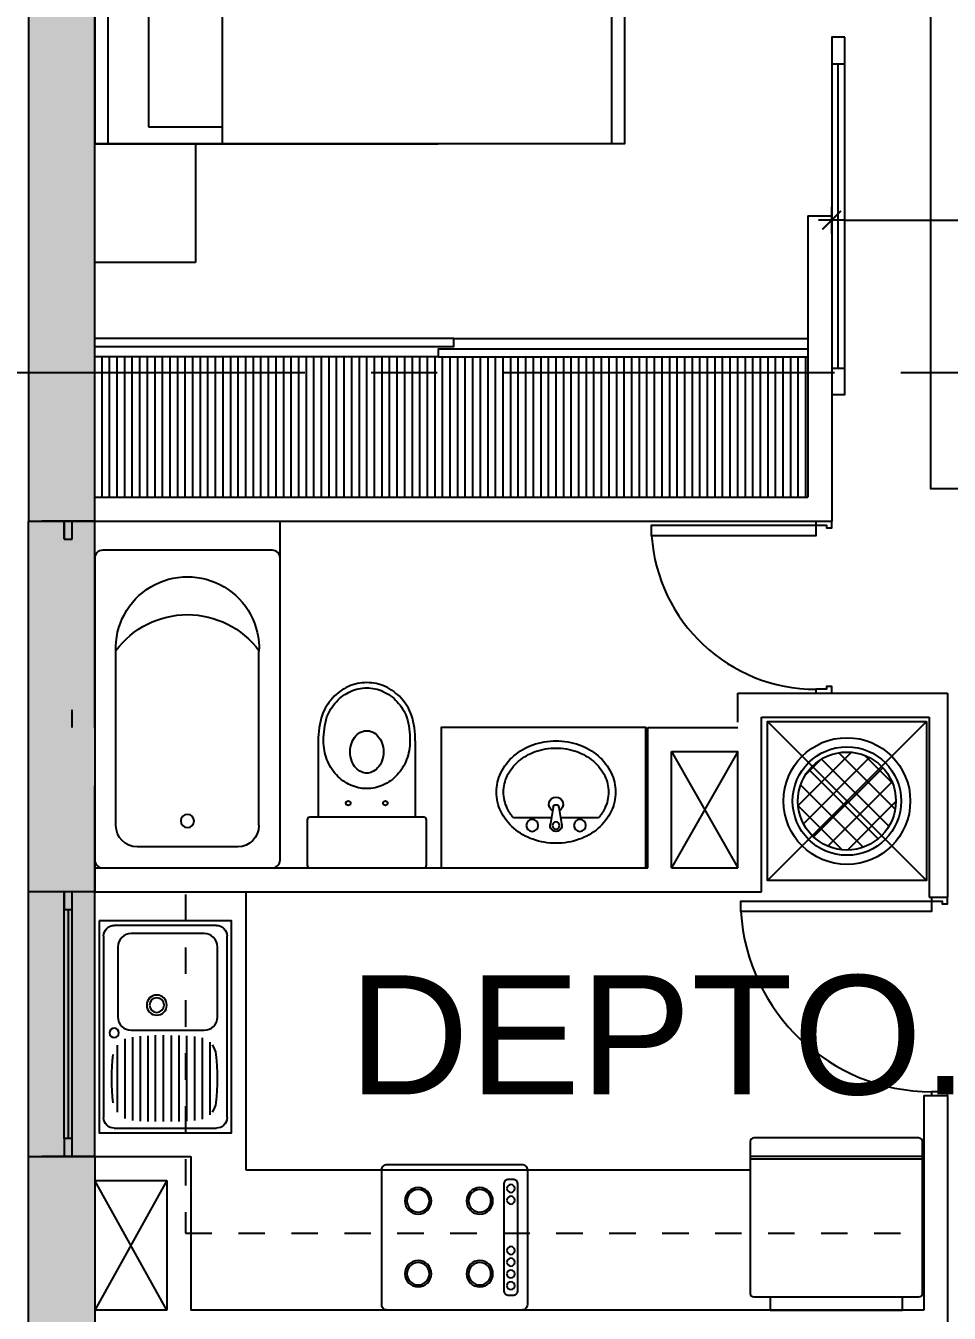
# Model space of a CAD drawing. Header units: millimetres. Extents: x 0 to 223, y -18 to 76.
# Drawn here: x 133.101 to 136.588, y 37.259 to 42.122 of the extents above; entities that cross this region are included whole.
import ezdxf

# ---------------------------------------------------------------- set-up
doc = ezdxf.new("R2010")
doc.units = ezdxf.units.MM
doc.linetypes.add('CENTER', pattern=[2, 1.25, -0.25, 0.25, -0.25])
doc.linetypes.add('HIDDEN', pattern=[0.375, 0.25, -0.125])
for name, color, linetype in [('01', 1, 'Continuous'), ('04', 4, 'Continuous'), ('06', 6, 'Continuous'), ('COTAS', 1, 'Continuous'), ('EJES', 1, 'CENTER'), ('GRIS', 9, 'Continuous'), ('MUROS_EST', 5, 'Continuous'), ('PUERTAS', 1, 'Continuous'), ('VIGAS_1', 2, 'Continuous')]:
    doc.layers.add(name, color=color, linetype=linetype)
doc.styles.add('Arial', font='arial.ttf')
doc.styles.add('INTERARQ', font='ROMANS.SHX')
doc.dimstyles.new('ESCALA_1-50', dxfattribs={"dimtxt": 0.13, "dimasz": 0.05, "dimexe": 0.18, "dimexo": 0.0625, "dimgap": 0.04, "dimtad": 1, "dimdec": 3, "dimzin": 0, "dimdsep": 46, "dimtxsty": 'INTERARQ', "dimblk": 'DIMTICK', "dimcen": 0.09, "dimse1": 1, "dimse2": 1, "dimclrd": 1, "dimclre": 1, "dimclrt": 2, "dimadec": 0, "dimazin": 0, "dimtfac": 4.5, "dimtdec": 3, "dimtofl": 0, "dimtmove": 2, "dimatfit": 3, "dimldrblk": 'DIMTICK', "dimfxl": 1, "dimtolj": 1, "dimtzin": 0, "dimarcsym": 0})
pattern_1 = [(0, (0, 0), (0, 6.985), [5.08, -1.905]), (90, (0, 0), (-6.985, 4e-16), [5.08, -1.905])]

# ---------------------------------------------------------------- blocks, each defined once
blk = doc.blocks.new('Cama 2Pl')
for p, q in [((-1.9512, -0.8), (-1.9512, 0.8)), ((-0.4826, 0.8), (-0.4826, -0.3174)), ((-0.0508, 0.8), (-0.0508, -0.8)), ((-0.2032, 0.7365), (-0.4826, 0.7365)), ((-0.2032, 0.0381), (-0.2032, 0.7365)), ((0, 0), (-2.002, 0)), ((-0.4826, 0.0381), (-0.2032, 0.0381)), ((-0.2032, -0.0381), (-0.4826, -0.0381)), ((-0.2032, -0.7365), (-0.2032, -0.0381)), ((-0.4826, -0.3174), (-0.9652, -0.8)), ((-0.9652, -0.8), (-0.9652, -0.3174)), ((-0.9652, -0.3174), (-0.4826, -0.3174)), ((-0.5842, -0.419), (-0.5842, -0.7365)), ((-0.5842, -0.7365), (-0.2032, -0.7365))]:
    blk.add_line(p, q)
for points in [[(-0.38, 1.25), (0, 1.25), (0, 0.8), (-0.38, 0.8), (-0.38, 1.25)], [(-0.38, -1.25), (0, -1.25), (0, -0.8), (-0.38, -0.8), (-0.38, -1.25)]]:
    blk.add_lwpolyline(points)
blk.add_lwpolyline([(0, -0.8), (0, 0.8), (-2.002, 0.8), (-2.002, -0.8)], close=True)
blk = doc.blocks.new('Tina 120')
for p, q in [((0.19, -0.08), (-0.19, -0.08)), ((-0.27, -0.16), (-0.27, -0.8175)), ((0.27, -0.16), (0.27, -0.8175))]:
    blk.add_line(p, q)
blk.add_lwpolyline([(0.35, -0.03), (0.35, -1.17, -0.414214), (0.32, -1.2), (-0.32, -1.2, -0.414214), (-0.35, -1.17), (-0.35, -0.03, -0.414214), (-0.32, 0), (0.32, 0, -0.414214)], format="xyb", close=True)
blk.add_circle((0, -0.1774), 0.025)
for centre, radius, start, end in [((-0.19, -0.16), 0.08, 90, 180), ((0.19, -0.16), 0.08, 0, 90), ((0, -0.8297), 0.2703, 177.4079, 2.5921), ((0, -0.6197), 0.337, 216.7598, 323.2402)]:
    blk.add_arc(centre, radius, start, end)
blk = doc.blocks.new('Van1-pla')
for p, q in [((-1.41, 37.99), (-2.71, 45.49)), ((0.99, 37.99), (2.29, 45.49)), ((-2.16, 42.32), (-18.03, 42.32)), ((17.6, 42.32), (1.74, 42.32))]:
    blk.add_line(p, q)
blk.add_lwpolyline([(-25.21, 31.5, 0.112687), (-23.37, 23.44, 0.103282), (-17.89, 16.3, 0.092276), (-9.94, 11.68, 0.085761), (-0.21, 10, 0.085761), (9.52, 11.68, 0.092276), (17.47, 16.3, 0.103282), (22.95, 23.44, 0.112687), (24.79, 31.5, 0.112687), (22.95, 39.56, 0.103282), (17.47, 46.7, 0.092276), (9.52, 51.32, 0.085761), (-0.21, 53, 0.085761), (-9.94, 51.32, 0.092276), (-17.89, 46.7, 0.103282), (-23.37, 39.56, 0.112687)], format="xyb", close=True)
for points in [[(-18.03, 42.32, 0.063934), (-20.67, 38.26, 0.112687), (-22.21, 31.5, 0.112687)], [(-22.21, 31.5, 0.112687), (-20.67, 24.74, 0.103282), (-15.93, 18.57, 0.092276), (-8.94, 14.51, 0.085761), (-0.21, 13, 0.085761), (8.51, 14.51, 0.092276), (15.51, 18.57, 0.103282), (20.25, 24.74, 0.112687), (21.79, 31.5, 0.112687), (20.25, 38.26, 0.063934), (17.6, 42.32, 0.092276)]]:
    blk.add_lwpolyline(points, format="xyb")
for centre, radius in [((-10.21, 45.49), 2.5), ((-0.21, 45.49), 1.5), ((9.79, 45.49), 2.5)]:
    blk.add_circle(centre, radius)
for centre, radius, start, end in [((-0.21, 45.49), 2.5, 340.3329, 199.6671), ((-0.21, 36.6), 3, 118.1824, 61.8176), ((-0.21, 37.99), 1.2, 180, 0)]:
    blk.add_arc(centre, radius, start, end)
blk = doc.blocks.new('P_65')
at = {"color": 9}
blk.add_arc((-0.0126, 0.059), 0.6224, 93.9051, 179.909, dxfattribs=at)
at = {"layer": 'PUERTAS'}
blk.add_lwpolyline([(-0.015, 0.06), (-0.055, 0.06), (-0.055, 0.68), (-0.015, 0.68)], close=True, dxfattribs=at)
for points in [[(-0.65, 0), (-0.625, 0), (-0.625, 0.02), (-0.635, 0.02), (-0.635, 0.06), (-0.65, 0.06)], [(0, 0.06), (-0.015, 0.06), (-0.015, 0.02), (-0.025, 0.02), (-0.025, 0), (0, 0)]]:
    blk.add_lwpolyline(points, dxfattribs=at)
blk = doc.blocks.new('LAVPLATO')
for p, q in [((-0.343, -0.017), (0.343, -0.017)), ((-0.383, -0.443), (-0.383, -0.057)), ((0.0458, -0.0965), (0.3462, -0.0965)), ((0.0694, -0.0675), (0.3226, -0.0675)), ((0.383, -0.057), (0.383, -0.443)), ((0.0387, -0.1255), (0.3533, -0.1255)), ((0.0338, -0.1835), (0.3582, -0.1835)), ((0.0357, -0.1545), (0.3563, -0.1545)), ((0.0315, -0.2115), (0.3574, -0.2115)), ((0.0319, -0.2415), (0.3578, -0.2415)), ((0.0323, -0.2715), (0.3582, -0.2715)), ((0.0327, -0.3015), (0.3578, -0.3015)), ((0.0342, -0.3305), (0.3563, -0.3305)), ((0.0342, -0.3305), (0.3563, -0.3305)), ((0.0369, -0.3595), (0.3536, -0.3595)), ((0.0369, -0.3595), (0.3536, -0.3595)), ((0.0416, -0.3885), (0.3489, -0.3885)), ((0.0586, -0.4175), (0.3319, -0.4175)), ((0.343, -0.483), (-0.343, -0.483))]:
    blk.add_line(p, q)
blk.add_lwpolyline([(-0.4, 0), (0.4, 0), (0.4, -0.5), (-0.4, -0.5)], close=True)
blk.add_lwpolyline([(-0.302, -0.0709), (-0.037, -0.0709, -0.414214), (0.013, -0.1209), (0.013, -0.3965, -0.414214), (-0.037, -0.4465), (-0.302, -0.4465, -0.414214), (-0.352, -0.3965), (-0.352, -0.1209, -0.414214)], format="xyb", close=True)
for centre, radius in [((0.023, -0.057), 0.0175), ((-0.082, -0.2175), 0.038), ((-0.082, -0.2175), 0.0275)]:
    blk.add_circle(centre, radius)
for centre, radius, start, end in [((-0.343, -0.057), 0.04, 90, 180), ((0.196, -0.7978), 0.75, 83.0207, 96.9793), ((0.343, -0.057), 0.04, 360, 90), ((0.1132, -0.3662), 0.075, 233.5695, 263.0207), ((0.2773, -0.3662), 0.075, 276.9793, 306.4305), ((-0.343, -0.443), 0.04, 180, 270), ((0.1952, 0.3038), 0.75, 263.0207, 276.9793), ((0.343, -0.443), 0.04, 270, 360)]:
    blk.add_arc(centre, radius, start, end)
blk = doc.blocks.new('encimera')
for points in [[(-0.5635, -0.275), (-0.0548, -0.275, 0.414214), (-0.0341, -0.2543), (-0.0341, 0.2543, 0.414214), (-0.0548, 0.275), (-0.5635, 0.275, 0.414214), (-0.5841, 0.2543), (-0.5841, -0.2543, 0.414214)], [(-0.5298, -0.22), (-0.5134, -0.22, 0.414214), (-0.4968, -0.2035), (-0.4968, 0.2035, 0.414214), (-0.5134, 0.22), (-0.5298, 0.22, 0.414214), (-0.5463, 0.2035), (-0.5463, -0.2035, 0.414214)]]:
    blk.add_lwpolyline(points, format="xyb", close=True)
at = {"color": 9}
for centre, radius in [((-0.5218, 0.1843), 0.0148), ((-0.5218, 0.1401), 0.0148), ((-0.4042, 0.1375), 0.0424), ((-0.1716, 0.1375), 0.0424), ((-0.5218, -0.0499), 0.0148), ((-0.5218, -0.0942), 0.0148), ((-0.4042, -0.1375), 0.0424), ((-0.1716, -0.1375), 0.0424), ((-0.5218, -0.1385), 0.0148), ((-0.5218, -0.1828), 0.0148)]:
    blk.add_circle(centre, radius, dxfattribs=at)
for centre in [(-0.4042, 0.1375), (-0.1716, 0.1375), (-0.4042, -0.1375), (-0.1716, -0.1375)]:
    blk.add_circle(centre, 0.05)
blk = doc.blocks.new('REFRI')
for p, q in [((-0.58, -0.325), (-0.58, 0.325)), ((-0.57, -0.325), (-0.57, 0.325))]:
    blk.add_line(p, q)
blk.add_lwpolyline([(-0.6368, 0.325), (-0.0632, 0.325, -0.414214), (-0.05, 0.3118), (-0.05, -0.3118, -0.414214), (-0.0632, -0.325), (-0.6368, -0.325, -0.414214), (-0.65, -0.3118), (-0.65, 0.3118, -0.414214)], format="xyb", close=True)
blk.add_lwpolyline([(-0.05, 0.25), (0, 0.25), (0, -0.25), (-0.05, -0.25)])
blk = doc.blocks.new('P_75')
at = {"color": 9}
blk.add_arc((-0.0129, 0.0592), 0.7221, 93.336, 179.9333, dxfattribs=at)
at = {"layer": 'PUERTAS'}
blk.add_lwpolyline([(-0.015, 0.06), (-0.055, 0.06), (-0.055, 0.78), (-0.0149, 0.78)], close=True, dxfattribs=at)
for points in [[(-0.75, 0), (-0.725, 0), (-0.725, 0.02), (-0.735, 0.02), (-0.735, 0.06), (-0.75, 0.06)], [(0, 0.06), (-0.015, 0.06), (-0.015, 0.02), (-0.025, 0.02), (-0.025, 0), (0, 0)]]:
    blk.add_lwpolyline(points, dxfattribs=at)
blk = doc.blocks.new('DIMTICK')
at = {"color": 1}
for p, q in [((0, 1), (0, -1)), ((-1, 0), (1, 0))]:
    blk.add_line(p, q, dxfattribs=at)
at = {"color": 3, "const_width": 0.141}
blk.add_lwpolyline([(0.707, 0.707), (-0.707, -0.707)], dxfattribs=at)
blk = doc.blocks.new('*D236')
at = {"layer": '01', "color": 1, "lineweight": -2, "transparency": 16777216}
blk.add_line((136.1944, 41.387), (139.0369, 41.387), dxfattribs=at)
at = {"layer": 'Defpoints', "color": 0, "transparency": 16777216}
for p in [(139.0869, 41.387), (136.1444, 41.1459), (139.0869, 41.1459)]:
    blk.add_point(p, dxfattribs=at)
at = {"layer": '01', "color": 1, "lineweight": -2, "transparency": 16777216, "xscale": 0.05, "yscale": 0.05, "zscale": 0.05, "rotation": 180}
blk.add_blockref('DIMTICK', (136.1444, 41.387), dxfattribs=at)
at = {"layer": '01', "color": 1, "lineweight": -2, "transparency": 16777216, "xscale": 0.05, "yscale": 0.05, "zscale": 0.05}
blk.add_blockref('DIMTICK', (139.0869, 41.387), dxfattribs=at)
at = {"layer": '01', "color": 2, "transparency": 16777216, "insert": (137.6156, 41.492), "char_height": 0.13, "attachment_point": 5, "style": 'INTERARQ'}
blk.add_mtext('\\A1;2.943', dxfattribs=at)

msp = doc.modelspace()

# ---------------------------------------------------------------- hatches: boundary and pattern name
h = msp.add_hatch()
h.set_pattern_fill('LINE', color=8, scale=0.009, angle=90, style=0)
h.set_pattern_definition([(90, (-456.25565, 738.102352), (-0.028575, 0), [])])
h.paths.add_polyline_path([(134.6581, 40.8704), (133.3619, 40.8704), (133.3619, 40.3404), (136.0744, 40.3404), (136.0744, 40.8704)])
h = msp.add_hatch()
h.set_pattern_fill('ANSI37', color=8, scale=0.5, style=0)
h.set_pattern_definition([(45, (-5234.67967, -7970.09048), (-0.04419417382, 0.04419417382), []), (135, (-5234.67967, -7970.09048), (-0.04419417382, -0.04419417382), [])])
h.paths.add_polyline_path([(136.071, 39.324), (136.2018, 39.1932), (136.3326, 39.3239, 0.414214)])
h.paths.add_polyline_path([(136.0709, 39.0624, 0.414214), (136.3325, 39.0623), (136.2018, 39.1932)])
h.paths.add_polyline_path([(136.2018, 39.1932), (136.071, 39.324, 0.198983), (136.0168, 39.1932, 0.198842), (136.0709, 39.0624)])
h.paths.add_polyline_path([(136.3325, 39.0623, 0.198983), (136.3868, 39.1932, 0.198842), (136.3326, 39.3239), (136.2018, 39.1932)])
at = {"layer": 'MUROS_EST', "transparency": 33554687}
h = msp.add_hatch(dxfattribs=at)
h.set_pattern_fill('ANGLE', color=256)
h.set_pattern_definition(pattern_1)
h.paths.add_polyline_path([(133.3619, 43.9504), (134.5444, 43.9504), (134.5444, 44.0504), (133.1119, 44.0504), (133.1119, 43.2359), (133.3619, 43.2359), (133.3619, 43.2768), (133.3619, 43.7268)])
h.paths.add_polyline_path([(134.5444, 44.1504), (133.1119, 44.1504), (133.1119, 44.0504), (134.5444, 44.0504)])
h.paths.add_polyline_path([(133.3619, 43.2359), (133.1119, 43.2359), (133.1119, 42.1705), (133.3619, 42.1705)])
h.paths.add_polyline_path([(133.1119, 40.2504), (133.1119, 40.8103), (133.3619, 40.8103), (133.3619, 40.2504)])
h.paths.add_polyline_path([(139.2119, 44.0428), (139.0869, 44.0354), (139.0869, 42.1705), (139.2119, 42.1705)])
h.paths.add_polyline_path([(139.3369, 44.0502), (139.2119, 44.0428), (139.2119, 42.1705), (139.3369, 42.1705)])
h.paths.add_polyline_path([(139.3369, 44.1504), (139.2119, 44.1504), (139.2119, 44.0504), (139.3369, 44.0504)])
h.paths.add_polyline_path([(139.2119, 44.1504), (139.0869, 44.1504), (139.0869, 44.0504), (139.2119, 44.0504)])
h.paths.add_polyline_path([(139.3369, 42.1705), (139.2119, 42.1705), (139.2119, 40.8103), (139.3369, 40.8103)])
h.paths.add_polyline_path([(139.2119, 42.1705), (139.0869, 42.1705), (139.0869, 40.8103), (139.2119, 40.8103)])
h.paths.add_polyline_path([(145.77, 35.4005), (141.2093, 35.4005), (141.2093, 35.2755), (145.77, 35.2755)])
h.paths.add_polyline_path([(141.2093, 35.4005), (140.42, 35.4005), (140.42, 35.0805), (140.52, 35.0805), (140.52, 35.2755), (141.2093, 35.2755)])
h.paths.add_polyline_path([(140.42, 35.4005), (140.0619, 35.4005), (140.0619, 35.2755), (140.32, 35.2755), (140.32, 35.0805), (140.42, 35.0805)])
h.paths.add_polyline_path([(140.0619, 35.4005), (139.9619, 35.4005), (139.9619, 35.2755), (140.0619, 35.2755)])
h.paths.add_polyline_path([(140.0619, 36.549), (139.9619, 36.549), (139.9619, 35.4005), (140.0619, 35.4005)])
h.paths.add_polyline_path([(140.1619, 36.549), (140.0619, 36.549), (140.0619, 35.4005), (140.42, 35.4005), (140.42, 35.5255), (140.1619, 35.5255)])
h.paths.add_polyline_path([(141.2093, 35.5255), (140.42, 35.5255), (140.42, 35.4005), (141.2093, 35.4005)])
h.paths.add_polyline_path([(145.77, 36.3348), (145.62, 36.3348), (145.52, 36.3348), (145.52, 35.5255), (143.488, 35.5255), (141.2093, 35.5255), (141.2093, 35.4005), (145.77, 35.4005)])
h.paths.add_polyline_path([(145.77, 36.5905), (145.635, 36.5905), (145.635, 36.5905), (145.605, 36.5905), (145.52, 36.5905), (145.52, 36.3348), (145.62, 36.3348), (145.77, 36.3348)])
h.paths.add_polyline_path([(142.1969, 31.6305), (140.42, 31.6305), (140.42, 31.5305), (142.0969, 31.5305), (142.0969, 30.9722), (142.1969, 30.9722)])
h.paths.add_polyline_path([(142.1969, 31.7305), (140.42, 31.7305), (140.42, 31.6305), (142.1969, 31.6305)])
h.paths.add_polyline_path([(140.42, 31.6305), (140.0619, 31.6305), (140.0619, 31.5305), (140.42, 31.5305)])
h.paths.add_polyline_path([(140.42, 31.7305), (140.0619, 31.7305), (140.0619, 31.6305), (140.42, 31.6305)])
h.paths.add_polyline_path([(140.0619, 31.7305), (139.9619, 31.7305), (139.9619, 31.6305), (140.0619, 31.6305)])
h.paths.add_polyline_path([(140.0619, 31.6305), (139.9619, 31.6305), (139.9619, 31.5305), (140.0619, 31.5305)])
h.paths.add_polyline_path([(142.2969, 31.6305), (142.1969, 31.6305), (142.1969, 30.9722), (142.2969, 30.9722)])
h.paths.add_polyline_path([(142.2969, 31.7305), (142.1969, 31.7305), (142.1969, 31.6305), (142.2969, 31.6305)])
h.paths.add_polyline_path([(142.1969, 30.9722), (142.0969, 30.9722), (142.0969, 29.8805), (142.1969, 29.8805)])
h.paths.add_polyline_path([(142.2969, 30.9722), (142.1969, 30.9722), (142.1969, 29.8805), (142.2969, 29.8805)])
h.paths.add_polyline_path([(145.72, 25.1305), (145.32, 25.1305), (145.32, 25.0305), (145.52, 25.0305), (145.52, 24.6805), (145.72, 24.6805)])
h.paths.add_polyline_path([(145.72, 25.2305), (145.42, 25.2305), (145.32, 25.2305), (145.32, 25.1305), (145.72, 25.1305)])
h.paths.add_polyline_path([(145.32, 25.2305), (142.1969, 25.2305), (142.1969, 25.1305), (145.32, 25.1305)])
h.paths.add_polyline_path([(145.32, 25.1305), (142.1969, 25.1305), (142.1969, 25.0305), (145.32, 25.0305)])
h.paths.add_polyline_path([(142.1969, 25.1305), (140.7676, 25.1305), (140.7676, 25.0305), (142.1969, 25.0305)])
h.paths.add_polyline_path([(142.1969, 25.2305), (140.7676, 25.2305), (140.7676, 25.1305), (142.1969, 25.1305)])
h.paths.add_polyline_path([(140.7676, 25.2305), (140.42, 25.2305), (140.42, 25.1305), (140.7676, 25.1305)])
h.paths.add_polyline_path([(140.7676, 25.1305), (140.42, 25.1305), (140.42, 25.0305), (140.7676, 25.0305)])
h.paths.add_polyline_path([(140.42, 25.1305), (140.0619, 25.1305), (140.0619, 24.6805), (140.1619, 24.6805), (140.1619, 25.0305), (140.42, 25.0305)])
h.paths.add_polyline_path([(140.42, 25.2305), (140.0619, 25.2305), (140.0619, 25.1305), (140.42, 25.1305)])
h.paths.add_polyline_path([(140.0619, 25.2305), (139.9619, 25.2305), (139.9619, 25.1305), (140.0619, 25.1305)])
h.paths.add_polyline_path([(140.0619, 25.1305), (139.9619, 25.1305), (139.9619, 24.6805), (140.0619, 24.6805)])
h.paths.add_polyline_path([(140.0619, 24.6805), (139.9619, 24.6805), (139.9619, 24.3305), (140.0619, 24.3305)])
h.paths.add_polyline_path([(140.1619, 24.6805), (140.0619, 24.6805), (140.0619, 24.3305), (140.1619, 24.3305)])
h = msp.add_hatch(color=256, dxfattribs=at)
h.dxf.hatch_style = 1
h.paths.add_polyline_path([(134.5444, 44.1504), (133.1119, 44.1504), (133.1119, 40.2504), (133.3619, 40.2504), (133.3619, 43.9504), (134.5444, 43.9504)])
h = msp.add_hatch(dxfattribs=at)
h.set_pattern_fill('ANGLE', color=256)
h.set_pattern_definition(pattern_1)
h.paths.add_polyline_path([(133.1119, 40.2504), (133.1119, 40.8103), (133.3619, 40.8103), (133.3619, 40.2504)])
h.paths.add_polyline_path([(133.3619, 36.1805), (133.1119, 36.1805), (133.1119, 36.1804), (133.1119, 35.4005), (133.3619, 35.4005)])
h.paths.add_polyline_path([(137.4869, 35.2055), (133.3619, 35.2055), (133.3619, 35.4005), (133.1119, 35.4005), (133.1119, 35.2055), (132.7619, 35.2055), (132.7619, 35.0805), (137.4869, 35.0805)])
h.paths.add_polyline_path([(138.4619, 35.4005), (138.3619, 35.4005), (138.3619, 35.2055), (137.4869, 35.2055), (137.4869, 35.0805), (138.4619, 35.0805)])
h.paths.add_polyline_path([(138.4619, 35.9505), (138.3619, 35.9505), (138.3619, 35.4005), (138.4619, 35.4005)])
h.paths.add_polyline_path([(138.5619, 35.9505), (138.4619, 35.9505), (138.4619, 35.4005), (138.5619, 35.4005)])
h.paths.add_polyline_path([(138.5619, 35.4005), (138.4619, 35.4005), (138.4619, 35.0805), (138.5619, 35.0805)])
h.paths.add_polyline_path([(138.5619, 35.0805), (138.4619, 35.0805), (138.4619, 32.3905), (138.5619, 32.3905)])
h.paths.add_polyline_path([(138.4619, 35.0805), (137.4869, 35.0805), (137.4869, 34.9558), (137.9719, 34.9558, -0.039414), (137.9766, 34.9555), (138.0919, 34.9555), (138.0919, 34.9558), (138.092, 34.9555), (138.3617, 34.9555), (138.3619, 34.9558), (138.3619, 32.3905), (138.4619, 32.3905)])
h.paths.add_polyline_path([(134.1207, 31.6239), (137.3225, 31.6239), (137.3225, 32.3224), (134.1207, 32.3224)], flags=9)
h.paths.add_polyline_path([(135.2775, 31.458), (138.4793, 31.458), (138.4793, 32.1565), (135.2775, 32.1565)], flags=9)
h.paths.add_polyline_path([(138.396, 34.8913), (138.981, 34.8913), (138.981, 35.0863), (138.396, 35.0863)], flags=9)
h = msp.add_hatch(color=2, dxfattribs=at)
h.dxf.hatch_style = 1
h.paths.add_polyline_path([(133.3619, 39.4704), (133.3619, 40.2504), (133.1119, 40.2504), (133.1119, 39.4704), (133.1119, 38.8504), (133.1119, 37.8504), (133.1119, 37.1804), (133.1119, 36.1804), (133.3619, 36.1805), (133.3619, 37.1805), (133.3618, 37.8505), (133.3619, 38.8505)])
at = {"layer": 'PUERTAS', "transparency": 33554687}
h = msp.add_hatch(dxfattribs=at)
h.set_pattern_fill('ANGLE', color=256)
h.set_pattern_definition(pattern_1)
h.paths.add_polyline_path([(78.3046, 36.1822), (78.3046, 36.5327), (78.3046, 36.8327), (78.3046, 37.4473), (79.4871, 37.4473), (79.4871, 37.6473), (78.0546, 37.6473), (78.0546, 36.8327), (78.0546, 36.1822), (78.0546, 33.7473), (78.3046, 33.7473)])
edge = h.paths.add_edge_path()
edge.add_line((140.52, 32.6835), (140.52, 35.2755))
edge.add_line((140.52, 32.6835), (140.32, 32.6835))
edge.add_line((140.32, 32.6835), (140.32, 35.2755))
edge.add_line((140.52, 32.7505), (140.52, 34.6436))
edge.add_line((139.9619, 35.2755), (140.32, 35.2755))
edge.add_line((140.1619, 35.5255), (140.1619, 36.549))
edge.add_line((140.52, 35.2755), (145.77, 35.2755))
edge.add_line((140.1619, 35.5255), (145.52, 35.5255))
edge.add_line((139.9619, 35.2755), (139.9619, 36.549))
edge.add_line((139.9619, 36.549), (140.1619, 36.549))
edge.add_line((145.77, 35.2755), (145.77, 36.5905))
edge.add_line((145.52, 35.5255), (145.52, 36.5905))
at = {"layer": 'VIGAS_1', "transparency": 33554687}
h = msp.add_hatch(dxfattribs=at)
h.set_pattern_fill('ANGLE', color=5)
h.set_pattern_definition(pattern_1)
h.paths.add_polyline_path([(133.3619, 43.7268), (133.3619, 43.9504), (134.5444, 43.9504), (134.5444, 44.0504), (133.1119, 44.0504), (133.1119, 43.2359), (133.3619, 43.2359), (133.3619, 43.2768)])
h.paths.add_polyline_path([(134.5444, 44.1504), (133.1119, 44.1504), (133.1119, 44.0504), (134.5444, 44.0504)])
h.paths.add_polyline_path([(133.3619, 43.2359), (133.1119, 43.2359), (133.1119, 42.1705), (133.3619, 42.1705)])
h.paths.add_polyline_path([(133.1119, 40.2504), (133.1119, 40.8103), (133.3619, 40.8103), (133.3619, 40.2504)])
h.paths.add_polyline_path([(139.2119, 44.1504), (139.0869, 44.1504), (139.0869, 44.0504), (139.2119, 44.0504)])
h.paths.add_polyline_path([(139.3369, 44.1504), (139.2119, 44.1504), (139.2119, 44.0504), (139.3369, 44.0504)])
h.paths.add_polyline_path([(139.3369, 44.0502), (139.2119, 44.0428), (139.2119, 42.1705), (139.3369, 42.1705)])
h.paths.add_polyline_path([(139.2119, 44.0428), (139.0869, 44.0354), (139.0869, 42.1705), (139.2119, 42.1705)])
h.paths.add_polyline_path([(139.3369, 42.1705), (139.2119, 42.1705), (139.2119, 40.8103), (139.3369, 40.8103)])
h.paths.add_polyline_path([(139.2119, 42.1705), (139.0869, 42.1705), (139.0869, 40.8103), (139.2119, 40.8103)])
h.paths.add_polyline_path([(139.2119, 40.8103), (139.0869, 40.8103), (139.0869, 37.476), (138.8004, 36.8915), (138.8902, 36.8475), (139.2119, 37.5038)])
h.paths.add_polyline_path([(139.3369, 37.7588), (139.2119, 37.5038), (139.3233, 37.5038), (139.3369, 37.5316)])
h.paths.add_polyline_path([(145.77, 40.8103), (145.62, 40.8103), (145.62, 39.2405), (145.77, 39.2405)])
h.paths.add_polyline_path([(145.62, 40.8103), (145.52, 40.8103), (145.52, 39.2405), (145.605, 39.2405), (145.605, 39.2405), (145.62, 39.2405)])
h.paths.add_polyline_path([(145.62, 42.1705), (145.52, 42.1705), (145.52, 40.8103), (145.62, 40.8103)])
h.paths.add_polyline_path([(145.77, 42.1705), (145.62, 42.1705), (145.62, 40.8103), (145.77, 40.8103)])
h.paths.add_polyline_path([(145.77, 42.9304), (145.62, 42.9304), (145.62, 42.1705), (145.77, 42.1705)])
h.paths.add_polyline_path([(145.62, 42.9304), (145.52, 42.9304), (145.52, 42.1705), (145.62, 42.1705)])
h.paths.add_polyline_path([(145.62, 43.3304), (145.52, 43.3304), (145.52, 42.9304), (145.62, 42.9304)])
h.paths.add_polyline_path([(145.77, 43.3304), (145.62, 43.3304), (145.62, 42.9304), (145.77, 42.9304)])
h.paths.add_polyline_path([(145.77, 36.3348), (145.62, 36.3348), (145.52, 36.3348), (145.52, 35.5255), (143.488, 35.5255), (141.2093, 35.5255), (141.2093, 35.4005), (145.77, 35.4005)])
h.paths.add_polyline_path([(145.77, 36.5905), (145.635, 36.5905), (145.635, 36.5905), (145.605, 36.5905), (145.52, 36.5905), (145.52, 36.3348), (145.62, 36.3348), (145.77, 36.3348)])
h.paths.add_polyline_path([(145.77, 35.4005), (141.2093, 35.4005), (141.2093, 35.2755), (145.77, 35.2755)])
h.paths.add_polyline_path([(141.2093, 35.5255), (140.42, 35.5255), (140.42, 35.4005), (141.2093, 35.4005)])
h.paths.add_polyline_path([(141.2093, 35.4005), (140.42, 35.4005), (140.42, 35.0805), (140.52, 35.0805), (140.52, 35.2755), (141.2093, 35.2755)])
h.paths.add_polyline_path([(140.42, 35.4005), (140.0619, 35.4005), (140.0619, 35.2755), (140.32, 35.2755), (140.32, 35.0805), (140.42, 35.0805)])
h.paths.add_polyline_path([(140.42, 35.5255), (140.1619, 35.5255), (140.1619, 36.549), (140.0619, 36.549), (140.0619, 35.4005), (140.42, 35.4005)])
h.paths.add_polyline_path([(140.0619, 35.4005), (139.9619, 35.4005), (139.9619, 35.2755), (140.0619, 35.2755)])
h.paths.add_polyline_path([(140.0619, 36.549), (139.9619, 36.549), (139.9619, 35.4005), (140.0619, 35.4005)])
h.paths.add_polyline_path([(138.4619, 35.9505), (138.3619, 35.9505), (138.3619, 35.4005), (138.4619, 35.4005)])
h.paths.add_polyline_path([(138.5619, 35.9505), (138.4619, 35.9505), (138.4619, 35.4005), (138.5619, 35.4005)])
h.paths.add_polyline_path([(138.4619, 35.4005), (138.3619, 35.4005), (138.3619, 35.2055), (137.4869, 35.2055), (137.4869, 35.0805), (138.4619, 35.0805)])
h.paths.add_polyline_path([(138.5619, 35.4005), (138.4619, 35.4005), (138.4619, 35.0805), (138.5619, 35.0805)])
h.paths.add_polyline_path([(137.4869, 35.2055), (133.3619, 35.2055), (133.3619, 35.4005), (133.1119, 35.4005), (133.1119, 35.2055), (132.7619, 35.2055), (132.7619, 35.0805), (137.4869, 35.0805)])
h.paths.add_polyline_path([(133.3619, 36.1805), (133.1119, 36.1805), (133.1119, 36.1804), (133.1119, 35.4005), (133.3619, 35.4005)])
h.paths.add_polyline_path([(138.5619, 35.0805), (138.4619, 35.0805), (138.4619, 32.3905), (138.5619, 32.3905)])
h.paths.add_polyline_path([(138.396, 34.8913), (138.981, 34.8913), (138.981, 35.0863), (138.396, 35.0863)], flags=9)
h.paths.add_polyline_path([(137.2794, 32.8183), (137.2794, 33.4033), (137.0844, 33.4033), (137.0844, 32.8183)], flags=9)
h.paths.add_polyline_path([(137.4794, 32.4356), (137.4794, 33.0206), (137.2844, 33.0206), (137.2844, 32.4356)], flags=9)
h.paths.add_polyline_path([(137.4794, 33.8349), (137.4794, 34.4013), (137.2844, 34.4013), (137.2844, 33.8349)], flags=9)
h.paths.add_polyline_path([(137.4794, 31.623), (137.4794, 32.208), (137.2844, 32.208), (137.2844, 31.623)], flags=9)
h.paths.add_polyline_path([(137.4337, 31.1153), (137.4337, 31.7003), (137.2387, 31.7003), (137.2387, 31.1153)], flags=9)
h.paths.add_polyline_path([(135.3759, 32.5888), (135.6752, 32.5888), (135.6752, 32.8108), (135.3759, 32.8108)], flags=9)
h.paths.add_polyline_path([(135.3323, 32.9147), (135.7443, 32.9147), (135.7443, 33.1369), (135.3323, 33.1369)], flags=9)
h.paths.add_polyline_path([(134.1207, 31.6239), (137.3225, 31.6239), (137.3225, 32.3224), (134.1207, 32.3224)], flags=9)

# ---------------------------------------------------------------- linework, layer by layer
at = {"color": 8}
for p, q in [((134.6581, 41.6737), (133.3619, 41.6737)), ((134.7181, 40.9404), (136.0544, 40.9404)), ((134.6581, 40.8704), (133.3619, 40.8704))]:
    msp.add_line(p, q, dxfattribs=at)
for points in [[(133.3619, 40.9104), (134.7181, 40.9104), (134.7181, 40.9404), (133.3619, 40.9404)], [(136.0544, 40.9004), (134.6581, 40.9004), (134.6581, 40.8704), (136.0544, 40.8704)]]:
    msp.add_lwpolyline(points, dxfattribs=at)
at = {"color": 1, "linetype": 'HIDDEN', "ltscale": 0.25}
msp.add_lwpolyline([(133.7044, 38.8405), (133.7044, 37.5605), (136.4918, 37.5605)], dxfattribs=at)
at = {"layer": '06'}
for p, q in [((136.0544, 41.4033), (136.1444, 41.4033)), ((136.0544, 41.4033), (136.0544, 40.3404)), ((136.1444, 41.4033), (136.1444, 40.2504)), ((133.3619, 40.3404), (136.0544, 40.3404)), ((133.3619, 40.2504), (136.1444, 40.2504)), ((135.7898, 39.6004), (136.5818, 39.6004)), ((135.7898, 39.4905), (135.7898, 39.6004)), ((135.7898, 39.4905), (135.7898, 39.6004)), ((136.5818, 39.6004), (136.5818, 38.8305)), ((135.8798, 39.5104), (136.5118, 39.5104)), ((135.8798, 38.8505), (135.8798, 39.5104)), ((136.5118, 39.5104), (136.5118, 38.8305)), ((135.4498, 38.9405), (135.4498, 39.4704)), ((135.4498, 39.4704), (135.7898, 39.4704)), ((135.5398, 38.9405), (135.5398, 39.3804)), ((135.5398, 39.3804), (135.7898, 39.3804)), ((135.7898, 38.9405), (135.7898, 39.3804)), ((133.3619, 38.9405), (135.4498, 38.9405)), ((135.5398, 38.9405), (135.7898, 38.9405)), ((136.5818, 38.9005), (136.5818, 38.8305)), ((133.3619, 38.8504), (133.1119, 38.8504)), ((133.3619, 38.8505), (135.8798, 38.8505)), ((136.5118, 38.8305), (136.5818, 38.8305)), ((136.4918, 38.0805), (136.5818, 38.0805)), ((136.4918, 38.0805), (136.4918, 37.2705)), ((136.5818, 38.0805), (136.5818, 37.1805)), ((133.1119, 37.8504), (133.3619, 37.8504)), ((133.3618, 37.8504), (133.7244, 37.8504)), ((133.7244, 37.8504), (133.7244, 37.2705)), ((133.362, 37.7605), (133.6344, 37.7605)), ((133.6344, 37.7605), (133.6344, 37.2705)), ((133.6344, 37.2705), (133.3618, 37.2705)), ((136.4918, 37.2705), (133.7244, 37.2705))]:
    msp.add_line(p, q, dxfattribs=at)
at = {"layer": 'COTAS'}
for p, q in [((133.2769, 40.2504), (133.2469, 40.2504)), ((133.2469, 40.1829), (133.2469, 40.2504)), ((133.2469, 40.2504), (133.2469, 40.1829)), ((133.2769, 40.1829), (133.2769, 40.2504)), ((133.2469, 40.1829), (133.2769, 40.1829)), ((133.2769, 39.4704), (133.2768, 39.5379)), ((133.2468, 38.783), (133.2468, 38.8505)), ((133.2468, 38.8505), (133.2468, 38.783)), ((133.2768, 38.783), (133.2768, 38.8505)), ((133.2468, 37.918), (133.2468, 38.783)), ((133.2468, 38.783), (133.2768, 38.783)), ((133.2618, 38.783), (133.2618, 37.918)), ((133.2768, 37.918), (133.2768, 38.783)), ((133.2768, 37.918), (133.2468, 37.918)), ((133.2468, 37.918), (133.2468, 37.8505)), ((133.2768, 37.8505), (133.2768, 37.918)), ((133.2768, 37.8505), (133.2468, 37.8505))]:
    msp.add_line(p, q, dxfattribs=at)
at = {"layer": 'EJES'}
msp.add_line((150.1554, 40.8103), (128.9622, 40.8103), dxfattribs=at)
at = {"layer": 'GRIS'}
for p, q in [((136.1444, 41.9783), (136.1944, 41.9783)), ((136.1694, 40.8283), (136.1694, 41.9783)), ((136.1444, 40.8283), (136.1944, 40.8283)), ((133.3619, 40.2504), (133.1619, 40.2504)), ((134.0619, 40.0905), (134.0619, 40.2504)), ((135.9018, 38.8932), (136.5018, 39.4932)), ((135.9018, 39.4932), (136.5018, 38.8932)), ((134.2059, 39.4204), (134.2059, 39.1322)), ((134.5722, 39.4203), (134.5722, 39.1322)), ((135.7898, 39.3804), (135.5398, 38.9405)), ((135.5398, 39.3804), (135.7898, 38.9405)), ((133.3619, 38.8505), (133.3619, 39.2504)), ((134.1641, 39.1222), (134.1641, 38.9505)), ((134.6041, 39.1322), (134.1741, 39.1322)), ((134.6141, 38.9505), (134.6141, 39.1222)), ((134.1741, 38.9405), (134.6041, 38.9405)), ((133.3619, 38.8505), (133.1619, 38.8505)), ((133.2768, 38.8505), (133.2468, 38.8505)), ((133.932, 38.8505), (133.932, 37.8005)), ((133.3619, 37.8505), (133.1618, 37.8505)), ((133.932, 37.8005), (135.8368, 37.8005)), ((133.6344, 37.2705), (133.3619, 37.7605)), ((133.6344, 37.7605), (133.3619, 37.2705))]:
    msp.add_line(p, q, dxfattribs=at)
for points in [[(136.7263, 40.3726), (136.5193, 40.3726), (136.5193, 42.4812), (137.3437, 42.4812)], [(135.4426, 38.9405), (135.4426, 39.4704), (134.6701, 39.4704), (134.6701, 38.9405)]]:
    msp.add_lwpolyline(points, dxfattribs=at)
at = {"layer": 'GRIS', "flags": 128}
msp.add_lwpolyline([(136.1944, 42.0783), (136.1444, 42.0783), (136.1444, 40.7283), (136.1944, 40.7283)], close=True, dxfattribs=at)
at = {"layer": 'GRIS'}
for points in [[(134.3891, 39.2402, -0.106666), (134.328, 39.2533, -0.10151), (134.2743, 39.2923, -0.094979), (134.2388, 39.35, -0.090825), (134.2259, 39.4203, -0.071105), (134.2388, 39.5107, -0.094979), (134.2743, 39.5684, -0.10151), (134.328, 39.6074, -0.106666), (134.3891, 39.6205, -0.106666), (134.4501, 39.6074, -0.10151), (134.5038, 39.5684, -0.094979), (134.5394, 39.5107, -0.071105), (134.5522, 39.4203, -0.090825), (134.5394, 39.35, -0.094979), (134.5038, 39.2923, -0.10151), (134.4501, 39.2533, -0.106666)], [(134.3891, 39.2986, -0.106666), (134.3693, 39.3029, -0.10151), (134.3481, 39.3182, -0.094979), (134.3323, 39.3439, -0.090825), (134.3259, 39.3787, -0.090825), (134.3323, 39.4136, -0.094979), (134.3481, 39.4393, -0.10151), (134.3693, 39.4546, -0.106666), (134.3891, 39.4589, -0.106666), (134.4089, 39.4546, -0.10151), (134.4301, 39.4393, -0.094979), (134.4458, 39.4136, -0.090825), (134.4522, 39.3787, -0.090825), (134.4458, 39.3439, -0.094979), (134.4301, 39.3182, -0.10151), (134.4089, 39.3029, -0.106666)]]:
    msp.add_lwpolyline(points, format="xyb", close=True, dxfattribs=at)
msp.add_lwpolyline([(136.5018, 39.4932), (136.5018, 38.8932), (135.9018, 38.8932), (135.9018, 39.4932)], close=True, dxfattribs=at)
for centre, radius in [((136.2018, 39.1932), 0.2393), ((136.2018, 39.1932), 0.205), ((136.2018, 39.1932), 0.185), ((134.3191, 39.1853), 0.00867), ((134.4591, 39.1853), 0.00867)]:
    msp.add_circle(centre, radius, dxfattribs=at)
for centre, radius, start, end in [((134.3891, 39.4725), 0.168, 90, 114.354), ((134.3891, 39.4725), 0.168, 65.646, 90), ((134.3961, 39.457), 0.1851, 114.354, 137.539), ((134.382, 39.457), 0.1851, 42.461, 65.646), ((134.4071, 39.4469), 0.2, 137.539, 159.2413), ((134.371, 39.4469), 0.2, 20.7587, 42.461), ((134.5471, 39.4205), 0.3412, 163.4263, 180.0151), ((134.231, 39.4205), 0.3412, 359.9753, 16.5737), ((134.1741, 39.1222), 0.01, 90, 180), ((134.6041, 39.1222), 0.01, 0, 90), ((134.1741, 38.9505), 0.01, 180, 270), ((134.6041, 38.9505), 0.01, 270, 0)]:
    msp.add_arc(centre, radius, start, end, dxfattribs=at)
at = {"layer": 'MUROS_EST'}
msp.add_lwpolyline([(133.1119, 40.2504), (133.3619, 40.2504), (133.3619, 43.9504), (134.5444, 43.9504), (134.5444, 44.1504), (133.1119, 44.1504), (133.1119, 40.2504)], dxfattribs=at)
at = {"layer": 'VIGAS_1'}
for p, q in [((133.1119, 39.4704), (133.1119, 40.2504)), ((133.3619, 39.4704), (133.3619, 40.2504)), ((133.1119, 38.8504), (133.1119, 39.4704)), ((133.3619, 39.4704), (133.3619, 38.8504)), ((133.1119, 37.8504), (133.1119, 38.8504)), ((133.3619, 37.8505), (133.3619, 38.8505)), ((133.1119, 37.1804), (133.1119, 37.8504)), ((133.3619, 37.8504), (133.3619, 37.1804))]:
    msp.add_line(p, q, dxfattribs=at)

# ---------------------------------------------------------------- block references
at = {"layer": '06', "rotation": 90.00000000003502}
msp.add_blockref('P_65', (136.1444, 40.2504), dxfattribs=at)
at = {"layer": '06', "extrusion": (0, 0, -1), "xscale": -1, "zscale": -1, "rotation": 270}
msp.add_blockref('P_75', (-136.5818, 38.8305), dxfattribs=at)
at = {"layer": 'GRIS', "rotation": 180}
msp.add_blockref('Cama 2Pl', (133.3619, 42.4768), dxfattribs=at)
at = {"layer": 'GRIS', "xscale": -1}
for name, p, rotation in [('Tina 120', (133.7119, 38.9405), 180), ('LAVPLATO', (133.3785, 38.3405), 90), ('REFRI', (136.1618, 37.2705), 90)]:
    msp.add_blockref(name, p, dxfattribs=dict(at, rotation=rotation))
at = {"layer": 'GRIS', "xscale": -0.0090000000000146, "yscale": 0.0090000000000146, "zscale": 0.009000000000000001, "rotation": 180}
msp.add_blockref('Van1-pla', (135.1054, 39.5105), dxfattribs=at)
at = {"layer": 'GRIS', "xscale": -1}
msp.add_blockref('encimera', (134.4113, 37.5455), dxfattribs=at)

# ---------------------------------------------------------------- texts
at = {"layer": '04', "style": 'Arial'}
msp.add_text('DEPTO. D', height=0.45, dxfattribs=at).set_placement((134.3211, 38.0852))

# ---------------------------------------------------------------- dimensions: what is measured, and where the dimension line sits
at = {"layer": '01'}
dim = msp.add_linear_dim(base=(139.08694, 41.38698), p1=(136.14435, 41.14592), p2=(139.08694, 41.14592), dimstyle='ESCALA_1-50', dxfattribs=at)
dim.commit()
dim.dimension.update_dxf_attribs({"geometry": '*D236', "text_midpoint": (137.61565, 41.49198)})

doc.saveas('drawing.dxf')
